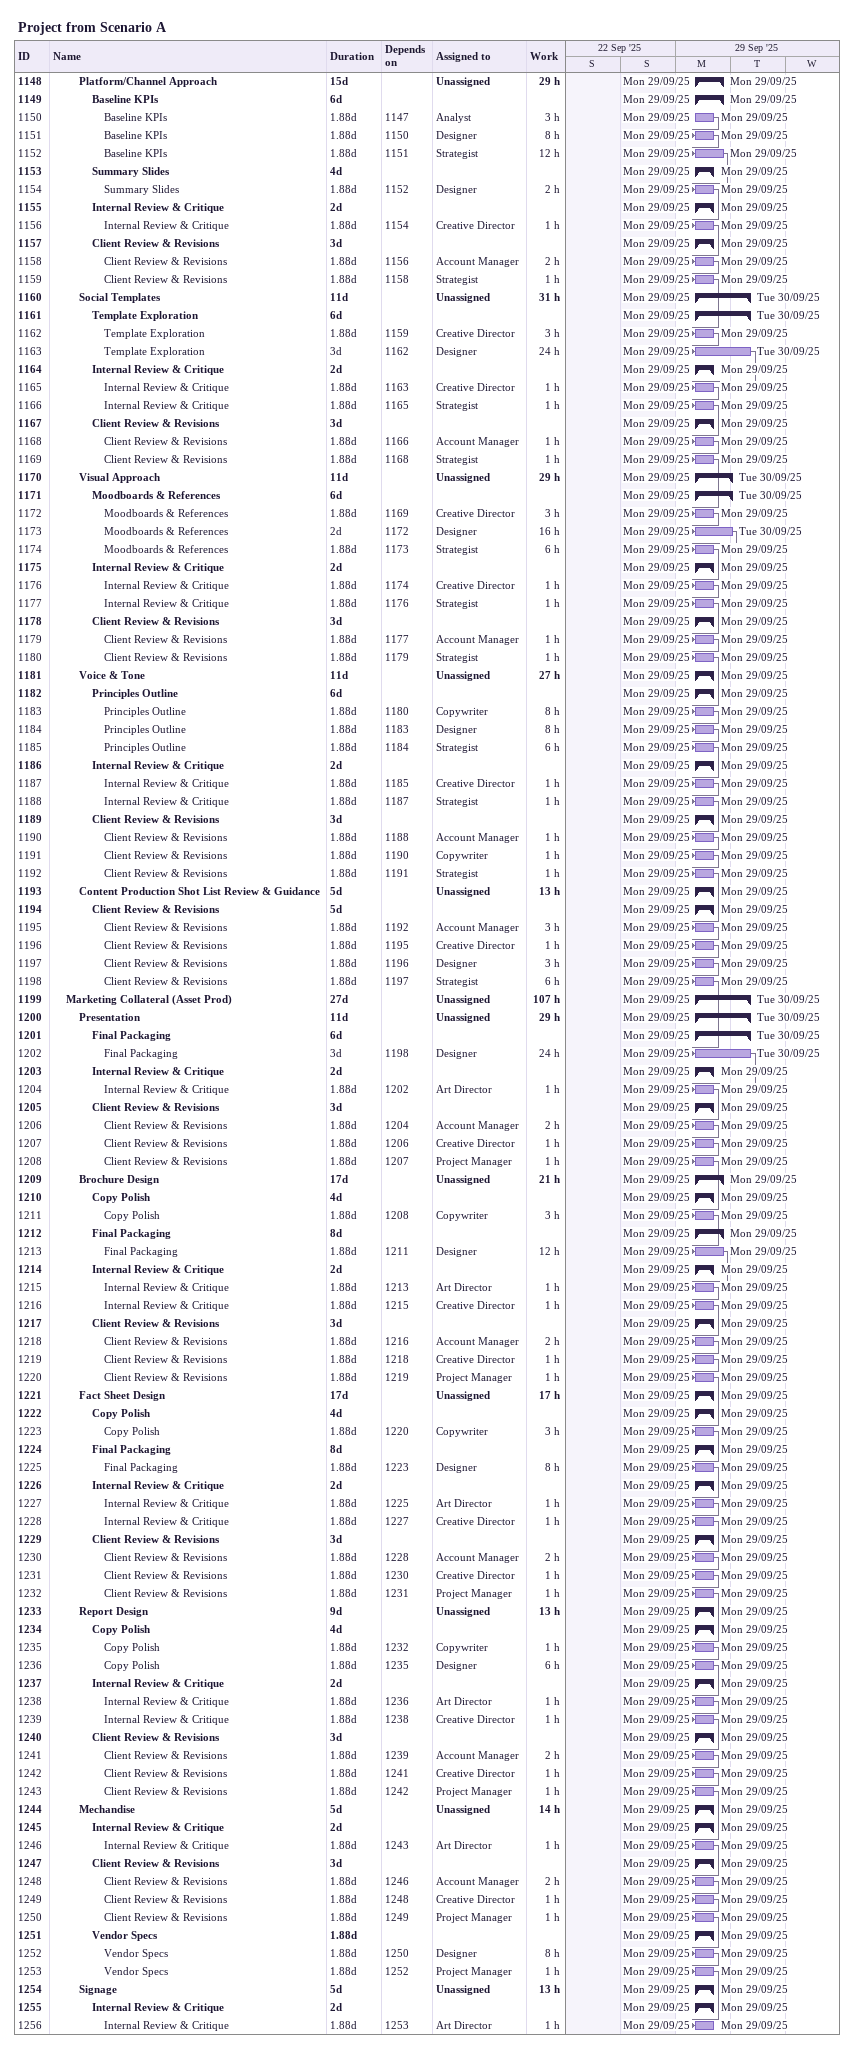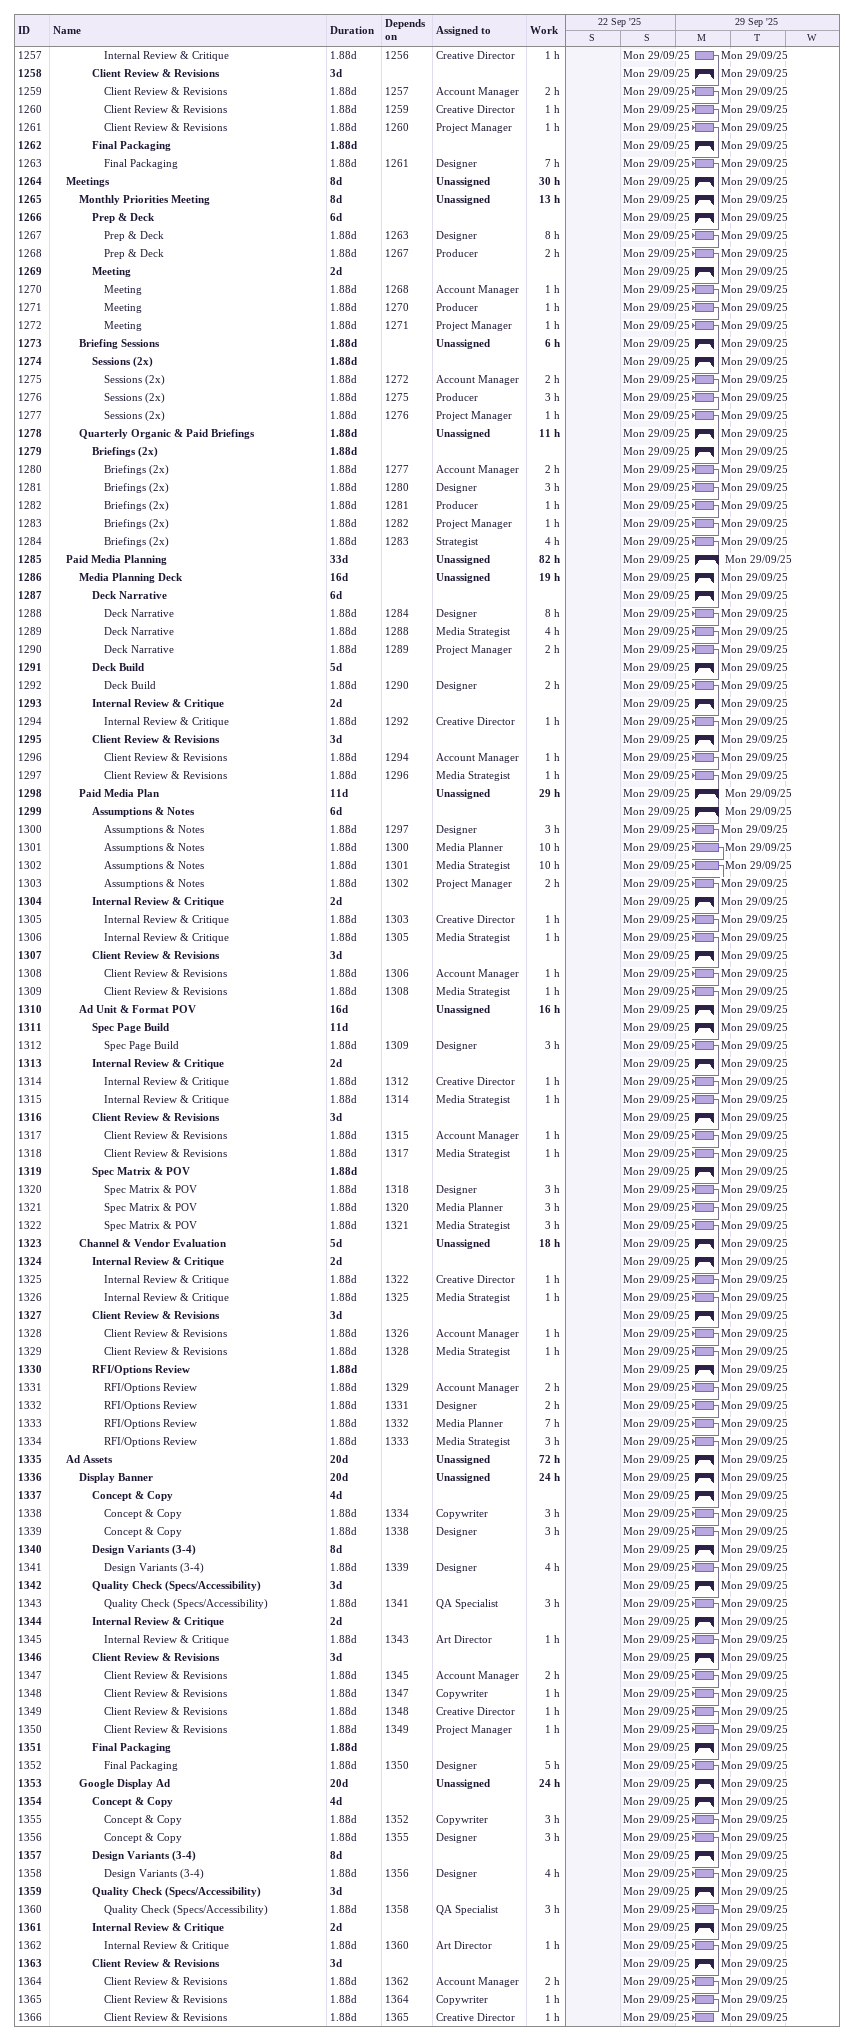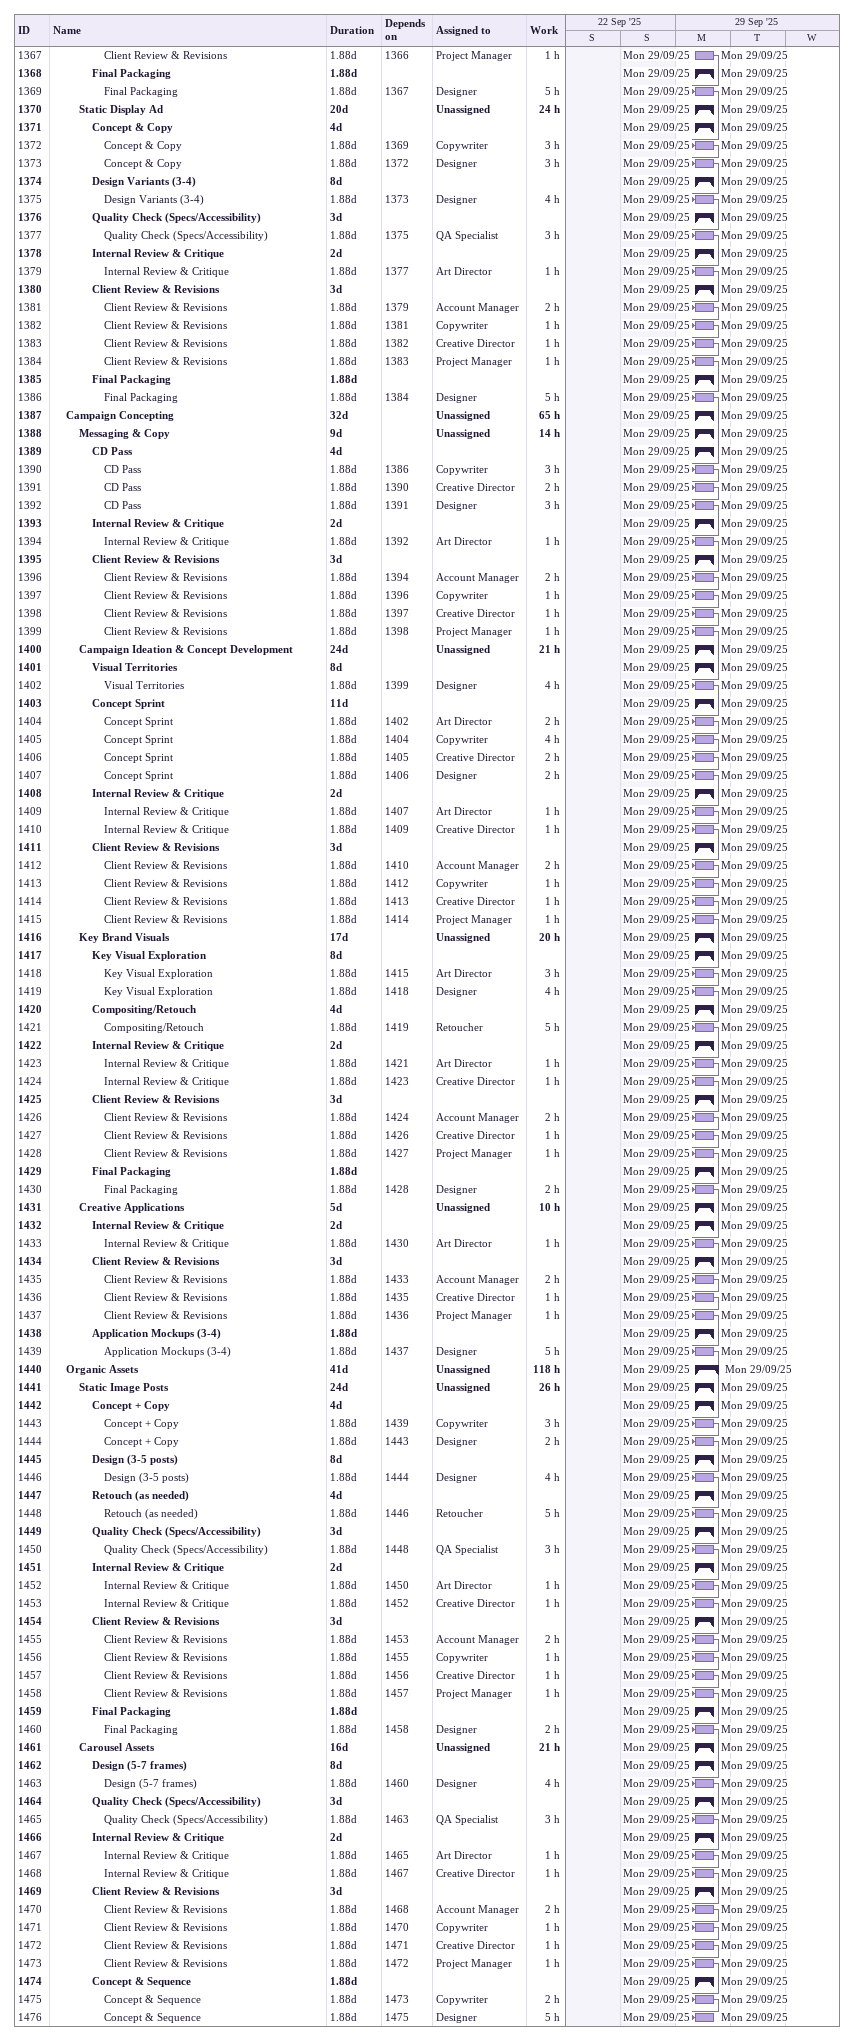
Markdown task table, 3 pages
Project from Scenario A

| ID | Level | Task | Duration | Start | Finish | Predecessors | Resources | Work (h) |
|---|---|---|---|---|---|---|---|---|
| 1148 | 3 | **Platform/Channel Approach** | 15d | 2025-09-29 | 2025-09-29 |  | Unassigned | 29 |
| 1149 | 4 | **Baseline KPIs** | 6d | 2025-09-29 | 2025-09-29 |  |  |  |
| 1150 | 5 | Baseline KPIs | 1.88d | 2025-09-29 | 2025-09-29 | 1147 | Analyst | 3 |
| 1151 | 5 | Baseline KPIs | 1.88d | 2025-09-29 | 2025-09-29 | 1150 | Designer | 8 |
| 1152 | 5 | Baseline KPIs | 1.88d | 2025-09-29 | 2025-09-29 | 1151 | Strategist | 12 |
| 1153 | 4 | **Summary Slides** | 4d | 2025-09-29 | 2025-09-29 |  |  |  |
| 1154 | 5 | Summary Slides | 1.88d | 2025-09-29 | 2025-09-29 | 1152 | Designer | 2 |
| 1155 | 4 | **Internal Review & Critique** | 2d | 2025-09-29 | 2025-09-29 |  |  |  |
| 1156 | 5 | Internal Review & Critique | 1.88d | 2025-09-29 | 2025-09-29 | 1154 | Creative Director | 1 |
| 1157 | 4 | **Client Review & Revisions** | 3d | 2025-09-29 | 2025-09-29 |  |  |  |
| 1158 | 5 | Client Review & Revisions | 1.88d | 2025-09-29 | 2025-09-29 | 1156 | Account Manager | 2 |
| 1159 | 5 | Client Review & Revisions | 1.88d | 2025-09-29 | 2025-09-29 | 1158 | Strategist | 1 |
| 1160 | 3 | **Social Templates** | 11d | 2025-09-29 | 2025-09-30 |  | Unassigned | 31 |
| 1161 | 4 | **Template Exploration** | 6d | 2025-09-29 | 2025-09-30 |  |  |  |
| 1162 | 5 | Template Exploration | 1.88d | 2025-09-29 | 2025-09-29 | 1159 | Creative Director | 3 |
| 1163 | 5 | Template Exploration | 3d | 2025-09-29 | 2025-09-30 | 1162 | Designer | 24 |
| 1164 | 4 | **Internal Review & Critique** | 2d | 2025-09-29 | 2025-09-29 |  |  |  |
| 1165 | 5 | Internal Review & Critique | 1.88d | 2025-09-29 | 2025-09-29 | 1163 | Creative Director | 1 |
| 1166 | 5 | Internal Review & Critique | 1.88d | 2025-09-29 | 2025-09-29 | 1165 | Strategist | 1 |
| 1167 | 4 | **Client Review & Revisions** | 3d | 2025-09-29 | 2025-09-29 |  |  |  |
| 1168 | 5 | Client Review & Revisions | 1.88d | 2025-09-29 | 2025-09-29 | 1166 | Account Manager | 1 |
| 1169 | 5 | Client Review & Revisions | 1.88d | 2025-09-29 | 2025-09-29 | 1168 | Strategist | 1 |
| 1170 | 3 | **Visual Approach** | 11d | 2025-09-29 | 2025-09-30 |  | Unassigned | 29 |
| 1171 | 4 | **Moodboards & References** | 6d | 2025-09-29 | 2025-09-30 |  |  |  |
| 1172 | 5 | Moodboards & References | 1.88d | 2025-09-29 | 2025-09-29 | 1169 | Creative Director | 3 |
| 1173 | 5 | Moodboards & References | 2d | 2025-09-29 | 2025-09-30 | 1172 | Designer | 16 |
| 1174 | 5 | Moodboards & References | 1.88d | 2025-09-29 | 2025-09-29 | 1173 | Strategist | 6 |
| 1175 | 4 | **Internal Review & Critique** | 2d | 2025-09-29 | 2025-09-29 |  |  |  |
| 1176 | 5 | Internal Review & Critique | 1.88d | 2025-09-29 | 2025-09-29 | 1174 | Creative Director | 1 |
| 1177 | 5 | Internal Review & Critique | 1.88d | 2025-09-29 | 2025-09-29 | 1176 | Strategist | 1 |
| 1178 | 4 | **Client Review & Revisions** | 3d | 2025-09-29 | 2025-09-29 |  |  |  |
| 1179 | 5 | Client Review & Revisions | 1.88d | 2025-09-29 | 2025-09-29 | 1177 | Account Manager | 1 |
| 1180 | 5 | Client Review & Revisions | 1.88d | 2025-09-29 | 2025-09-29 | 1179 | Strategist | 1 |
| 1181 | 3 | **Voice & Tone** | 11d | 2025-09-29 | 2025-09-29 |  | Unassigned | 27 |
| 1182 | 4 | **Principles Outline** | 6d | 2025-09-29 | 2025-09-29 |  |  |  |
| 1183 | 5 | Principles Outline | 1.88d | 2025-09-29 | 2025-09-29 | 1180 | Copywriter | 8 |
| 1184 | 5 | Principles Outline | 1.88d | 2025-09-29 | 2025-09-29 | 1183 | Designer | 8 |
| 1185 | 5 | Principles Outline | 1.88d | 2025-09-29 | 2025-09-29 | 1184 | Strategist | 6 |
| 1186 | 4 | **Internal Review & Critique** | 2d | 2025-09-29 | 2025-09-29 |  |  |  |
| 1187 | 5 | Internal Review & Critique | 1.88d | 2025-09-29 | 2025-09-29 | 1185 | Creative Director | 1 |
| 1188 | 5 | Internal Review & Critique | 1.88d | 2025-09-29 | 2025-09-29 | 1187 | Strategist | 1 |
| 1189 | 4 | **Client Review & Revisions** | 3d | 2025-09-29 | 2025-09-29 |  |  |  |
| 1190 | 5 | Client Review & Revisions | 1.88d | 2025-09-29 | 2025-09-29 | 1188 | Account Manager | 1 |
| 1191 | 5 | Client Review & Revisions | 1.88d | 2025-09-29 | 2025-09-29 | 1190 | Copywriter | 1 |
| 1192 | 5 | Client Review & Revisions | 1.88d | 2025-09-29 | 2025-09-29 | 1191 | Strategist | 1 |
| 1193 | 3 | **Content Production Shot List Review & Guidance** | 5d | 2025-09-29 | 2025-09-29 |  | Unassigned | 13 |
| 1194 | 4 | **Client Review & Revisions** | 5d | 2025-09-29 | 2025-09-29 |  |  |  |
| 1195 | 5 | Client Review & Revisions | 1.88d | 2025-09-29 | 2025-09-29 | 1192 | Account Manager | 3 |
| 1196 | 5 | Client Review & Revisions | 1.88d | 2025-09-29 | 2025-09-29 | 1195 | Creative Director | 1 |
| 1197 | 5 | Client Review & Revisions | 1.88d | 2025-09-29 | 2025-09-29 | 1196 | Designer | 3 |
| 1198 | 5 | Client Review & Revisions | 1.88d | 2025-09-29 | 2025-09-29 | 1197 | Strategist | 6 |
| 1199 | 2 | **Marketing Collateral (Asset Prod)** | 27d | 2025-09-29 | 2025-09-30 |  | Unassigned | 107 |
| 1200 | 3 | **Presentation** | 11d | 2025-09-29 | 2025-09-30 |  | Unassigned | 29 |
| 1201 | 4 | **Final Packaging** | 6d | 2025-09-29 | 2025-09-30 |  |  |  |
| 1202 | 5 | Final Packaging | 3d | 2025-09-29 | 2025-09-30 | 1198 | Designer | 24 |
| 1203 | 4 | **Internal Review & Critique** | 2d | 2025-09-29 | 2025-09-29 |  |  |  |
| 1204 | 5 | Internal Review & Critique | 1.88d | 2025-09-29 | 2025-09-29 | 1202 | Art Director | 1 |
| 1205 | 4 | **Client Review & Revisions** | 3d | 2025-09-29 | 2025-09-29 |  |  |  |
| 1206 | 5 | Client Review & Revisions | 1.88d | 2025-09-29 | 2025-09-29 | 1204 | Account Manager | 2 |
| 1207 | 5 | Client Review & Revisions | 1.88d | 2025-09-29 | 2025-09-29 | 1206 | Creative Director | 1 |
| 1208 | 5 | Client Review & Revisions | 1.88d | 2025-09-29 | 2025-09-29 | 1207 | Project Manager | 1 |
| 1209 | 3 | **Brochure Design** | 17d | 2025-09-29 | 2025-09-29 |  | Unassigned | 21 |
| 1210 | 4 | **Copy Polish** | 4d | 2025-09-29 | 2025-09-29 |  |  |  |
| 1211 | 5 | Copy Polish | 1.88d | 2025-09-29 | 2025-09-29 | 1208 | Copywriter | 3 |
| 1212 | 4 | **Final Packaging** | 8d | 2025-09-29 | 2025-09-29 |  |  |  |
| 1213 | 5 | Final Packaging | 1.88d | 2025-09-29 | 2025-09-29 | 1211 | Designer | 12 |
| 1214 | 4 | **Internal Review & Critique** | 2d | 2025-09-29 | 2025-09-29 |  |  |  |
| 1215 | 5 | Internal Review & Critique | 1.88d | 2025-09-29 | 2025-09-29 | 1213 | Art Director | 1 |
| 1216 | 5 | Internal Review & Critique | 1.88d | 2025-09-29 | 2025-09-29 | 1215 | Creative Director | 1 |
| 1217 | 4 | **Client Review & Revisions** | 3d | 2025-09-29 | 2025-09-29 |  |  |  |
| 1218 | 5 | Client Review & Revisions | 1.88d | 2025-09-29 | 2025-09-29 | 1216 | Account Manager | 2 |
| 1219 | 5 | Client Review & Revisions | 1.88d | 2025-09-29 | 2025-09-29 | 1218 | Creative Director | 1 |
| 1220 | 5 | Client Review & Revisions | 1.88d | 2025-09-29 | 2025-09-29 | 1219 | Project Manager | 1 |
| 1221 | 3 | **Fact Sheet Design** | 17d | 2025-09-29 | 2025-09-29 |  | Unassigned | 17 |
| 1222 | 4 | **Copy Polish** | 4d | 2025-09-29 | 2025-09-29 |  |  |  |
| 1223 | 5 | Copy Polish | 1.88d | 2025-09-29 | 2025-09-29 | 1220 | Copywriter | 3 |
| 1224 | 4 | **Final Packaging** | 8d | 2025-09-29 | 2025-09-29 |  |  |  |
| 1225 | 5 | Final Packaging | 1.88d | 2025-09-29 | 2025-09-29 | 1223 | Designer | 8 |
| 1226 | 4 | **Internal Review & Critique** | 2d | 2025-09-29 | 2025-09-29 |  |  |  |
| 1227 | 5 | Internal Review & Critique | 1.88d | 2025-09-29 | 2025-09-29 | 1225 | Art Director | 1 |
| 1228 | 5 | Internal Review & Critique | 1.88d | 2025-09-29 | 2025-09-29 | 1227 | Creative Director | 1 |
| 1229 | 4 | **Client Review & Revisions** | 3d | 2025-09-29 | 2025-09-29 |  |  |  |
| 1230 | 5 | Client Review & Revisions | 1.88d | 2025-09-29 | 2025-09-29 | 1228 | Account Manager | 2 |
| 1231 | 5 | Client Review & Revisions | 1.88d | 2025-09-29 | 2025-09-29 | 1230 | Creative Director | 1 |
| 1232 | 5 | Client Review & Revisions | 1.88d | 2025-09-29 | 2025-09-29 | 1231 | Project Manager | 1 |
| 1233 | 3 | **Report Design** | 9d | 2025-09-29 | 2025-09-29 |  | Unassigned | 13 |
| 1234 | 4 | **Copy Polish** | 4d | 2025-09-29 | 2025-09-29 |  |  |  |
| 1235 | 5 | Copy Polish | 1.88d | 2025-09-29 | 2025-09-29 | 1232 | Copywriter | 1 |
| 1236 | 5 | Copy Polish | 1.88d | 2025-09-29 | 2025-09-29 | 1235 | Designer | 6 |
| 1237 | 4 | **Internal Review & Critique** | 2d | 2025-09-29 | 2025-09-29 |  |  |  |
| 1238 | 5 | Internal Review & Critique | 1.88d | 2025-09-29 | 2025-09-29 | 1236 | Art Director | 1 |
| 1239 | 5 | Internal Review & Critique | 1.88d | 2025-09-29 | 2025-09-29 | 1238 | Creative Director | 1 |
| 1240 | 4 | **Client Review & Revisions** | 3d | 2025-09-29 | 2025-09-29 |  |  |  |
| 1241 | 5 | Client Review & Revisions | 1.88d | 2025-09-29 | 2025-09-29 | 1239 | Account Manager | 2 |
| 1242 | 5 | Client Review & Revisions | 1.88d | 2025-09-29 | 2025-09-29 | 1241 | Creative Director | 1 |
| 1243 | 5 | Client Review & Revisions | 1.88d | 2025-09-29 | 2025-09-29 | 1242 | Project Manager | 1 |
| 1244 | 3 | **Mechandise** | 5d | 2025-09-29 | 2025-09-29 |  | Unassigned | 14 |
| 1245 | 4 | **Internal Review & Critique** | 2d | 2025-09-29 | 2025-09-29 |  |  |  |
| 1246 | 5 | Internal Review & Critique | 1.88d | 2025-09-29 | 2025-09-29 | 1243 | Art Director | 1 |
| 1247 | 4 | **Client Review & Revisions** | 3d | 2025-09-29 | 2025-09-29 |  |  |  |
| 1248 | 5 | Client Review & Revisions | 1.88d | 2025-09-29 | 2025-09-29 | 1246 | Account Manager | 2 |
| 1249 | 5 | Client Review & Revisions | 1.88d | 2025-09-29 | 2025-09-29 | 1248 | Creative Director | 1 |
| 1250 | 5 | Client Review & Revisions | 1.88d | 2025-09-29 | 2025-09-29 | 1249 | Project Manager | 1 |
| 1251 | 4 | **Vendor Specs** | 1.88d | 2025-09-29 | 2025-09-29 |  |  |  |
| 1252 | 5 | Vendor Specs | 1.88d | 2025-09-29 | 2025-09-29 | 1250 | Designer | 8 |
| 1253 | 5 | Vendor Specs | 1.88d | 2025-09-29 | 2025-09-29 | 1252 | Project Manager | 1 |
| 1254 | 3 | **Signage** | 5d | 2025-09-29 | 2025-09-29 |  | Unassigned | 13 |
| 1255 | 4 | **Internal Review & Critique** | 2d | 2025-09-29 | 2025-09-29 |  |  |  |
| 1256 | 5 | Internal Review & Critique | 1.88d | 2025-09-29 | 2025-09-29 | 1253 | Art Director | 1 |
| 1257 | 5 | Internal Review & Critique | 1.88d | 2025-09-29 | 2025-09-29 | 1256 | Creative Director | 1 |
| 1258 | 4 | **Client Review & Revisions** | 3d | 2025-09-29 | 2025-09-29 |  |  |  |
| 1259 | 5 | Client Review & Revisions | 1.88d | 2025-09-29 | 2025-09-29 | 1257 | Account Manager | 2 |
| 1260 | 5 | Client Review & Revisions | 1.88d | 2025-09-29 | 2025-09-29 | 1259 | Creative Director | 1 |
| 1261 | 5 | Client Review & Revisions | 1.88d | 2025-09-29 | 2025-09-29 | 1260 | Project Manager | 1 |
| 1262 | 4 | **Final Packaging** | 1.88d | 2025-09-29 | 2025-09-29 |  |  |  |
| 1263 | 5 | Final Packaging | 1.88d | 2025-09-29 | 2025-09-29 | 1261 | Designer | 7 |
| 1264 | 2 | **Meetings** | 8d | 2025-09-29 | 2025-09-29 |  | Unassigned | 30 |
| 1265 | 3 | **Monthly Priorities Meeting** | 8d | 2025-09-29 | 2025-09-29 |  | Unassigned | 13 |
| 1266 | 4 | **Prep & Deck** | 6d | 2025-09-29 | 2025-09-29 |  |  |  |
| 1267 | 5 | Prep & Deck | 1.88d | 2025-09-29 | 2025-09-29 | 1263 | Designer | 8 |
| 1268 | 5 | Prep & Deck | 1.88d | 2025-09-29 | 2025-09-29 | 1267 | Producer | 2 |
| 1269 | 4 | **Meeting** | 2d | 2025-09-29 | 2025-09-29 |  |  |  |
| 1270 | 5 | Meeting | 1.88d | 2025-09-29 | 2025-09-29 | 1268 | Account Manager | 1 |
| 1271 | 5 | Meeting | 1.88d | 2025-09-29 | 2025-09-29 | 1270 | Producer | 1 |
| 1272 | 5 | Meeting | 1.88d | 2025-09-29 | 2025-09-29 | 1271 | Project Manager | 1 |
| 1273 | 3 | **Briefing Sessions** | 1.88d | 2025-09-29 | 2025-09-29 |  | Unassigned | 6 |
| 1274 | 4 | **Sessions (2x)** | 1.88d | 2025-09-29 | 2025-09-29 |  |  |  |
| 1275 | 5 | Sessions (2x) | 1.88d | 2025-09-29 | 2025-09-29 | 1272 | Account Manager | 2 |
| 1276 | 5 | Sessions (2x) | 1.88d | 2025-09-29 | 2025-09-29 | 1275 | Producer | 3 |
| 1277 | 5 | Sessions (2x) | 1.88d | 2025-09-29 | 2025-09-29 | 1276 | Project Manager | 1 |
| 1278 | 3 | **Quarterly Organic & Paid Briefings** | 1.88d | 2025-09-29 | 2025-09-29 |  | Unassigned | 11 |
| 1279 | 4 | **Briefings (2x)** | 1.88d | 2025-09-29 | 2025-09-29 |  |  |  |
| 1280 | 5 | Briefings (2x) | 1.88d | 2025-09-29 | 2025-09-29 | 1277 | Account Manager | 2 |
| 1281 | 5 | Briefings (2x) | 1.88d | 2025-09-29 | 2025-09-29 | 1280 | Designer | 3 |
| 1282 | 5 | Briefings (2x) | 1.88d | 2025-09-29 | 2025-09-29 | 1281 | Producer | 1 |
| 1283 | 5 | Briefings (2x) | 1.88d | 2025-09-29 | 2025-09-29 | 1282 | Project Manager | 1 |
| 1284 | 5 | Briefings (2x) | 1.88d | 2025-09-29 | 2025-09-29 | 1283 | Strategist | 4 |
| 1285 | 2 | **Paid Media Planning** | 33d | 2025-09-29 | 2025-09-29 |  | Unassigned | 82 |
| 1286 | 3 | **Media Planning Deck** | 16d | 2025-09-29 | 2025-09-29 |  | Unassigned | 19 |
| 1287 | 4 | **Deck Narrative** | 6d | 2025-09-29 | 2025-09-29 |  |  |  |
| 1288 | 5 | Deck Narrative | 1.88d | 2025-09-29 | 2025-09-29 | 1284 | Designer | 8 |
| 1289 | 5 | Deck Narrative | 1.88d | 2025-09-29 | 2025-09-29 | 1288 | Media Strategist | 4 |
| 1290 | 5 | Deck Narrative | 1.88d | 2025-09-29 | 2025-09-29 | 1289 | Project Manager | 2 |
| 1291 | 4 | **Deck Build** | 5d | 2025-09-29 | 2025-09-29 |  |  |  |
| 1292 | 5 | Deck Build | 1.88d | 2025-09-29 | 2025-09-29 | 1290 | Designer | 2 |
| 1293 | 4 | **Internal Review & Critique** | 2d | 2025-09-29 | 2025-09-29 |  |  |  |
| 1294 | 5 | Internal Review & Critique | 1.88d | 2025-09-29 | 2025-09-29 | 1292 | Creative Director | 1 |
| 1295 | 4 | **Client Review & Revisions** | 3d | 2025-09-29 | 2025-09-29 |  |  |  |
| 1296 | 5 | Client Review & Revisions | 1.88d | 2025-09-29 | 2025-09-29 | 1294 | Account Manager | 1 |
| 1297 | 5 | Client Review & Revisions | 1.88d | 2025-09-29 | 2025-09-29 | 1296 | Media Strategist | 1 |
| 1298 | 3 | **Paid Media Plan** | 11d | 2025-09-29 | 2025-09-29 |  | Unassigned | 29 |
| 1299 | 4 | **Assumptions & Notes** | 6d | 2025-09-29 | 2025-09-29 |  |  |  |
| 1300 | 5 | Assumptions & Notes | 1.88d | 2025-09-29 | 2025-09-29 | 1297 | Designer | 3 |
| 1301 | 5 | Assumptions & Notes | 1.88d | 2025-09-29 | 2025-09-29 | 1300 | Media Planner | 10 |
| 1302 | 5 | Assumptions & Notes | 1.88d | 2025-09-29 | 2025-09-29 | 1301 | Media Strategist | 10 |
| 1303 | 5 | Assumptions & Notes | 1.88d | 2025-09-29 | 2025-09-29 | 1302 | Project Manager | 2 |
| 1304 | 4 | **Internal Review & Critique** | 2d | 2025-09-29 | 2025-09-29 |  |  |  |
| 1305 | 5 | Internal Review & Critique | 1.88d | 2025-09-29 | 2025-09-29 | 1303 | Creative Director | 1 |
| 1306 | 5 | Internal Review & Critique | 1.88d | 2025-09-29 | 2025-09-29 | 1305 | Media Strategist | 1 |
| 1307 | 4 | **Client Review & Revisions** | 3d | 2025-09-29 | 2025-09-29 |  |  |  |
| 1308 | 5 | Client Review & Revisions | 1.88d | 2025-09-29 | 2025-09-29 | 1306 | Account Manager | 1 |
| 1309 | 5 | Client Review & Revisions | 1.88d | 2025-09-29 | 2025-09-29 | 1308 | Media Strategist | 1 |
| 1310 | 3 | **Ad Unit & Format POV** | 16d | 2025-09-29 | 2025-09-29 |  | Unassigned | 16 |
| 1311 | 4 | **Spec Page Build** | 11d | 2025-09-29 | 2025-09-29 |  |  |  |
| 1312 | 5 | Spec Page Build | 1.88d | 2025-09-29 | 2025-09-29 | 1309 | Designer | 3 |
| 1313 | 4 | **Internal Review & Critique** | 2d | 2025-09-29 | 2025-09-29 |  |  |  |
| 1314 | 5 | Internal Review & Critique | 1.88d | 2025-09-29 | 2025-09-29 | 1312 | Creative Director | 1 |
| 1315 | 5 | Internal Review & Critique | 1.88d | 2025-09-29 | 2025-09-29 | 1314 | Media Strategist | 1 |
| 1316 | 4 | **Client Review & Revisions** | 3d | 2025-09-29 | 2025-09-29 |  |  |  |
| 1317 | 5 | Client Review & Revisions | 1.88d | 2025-09-29 | 2025-09-29 | 1315 | Account Manager | 1 |
| 1318 | 5 | Client Review & Revisions | 1.88d | 2025-09-29 | 2025-09-29 | 1317 | Media Strategist | 1 |
| 1319 | 4 | **Spec Matrix & POV** | 1.88d | 2025-09-29 | 2025-09-29 |  |  |  |
| 1320 | 5 | Spec Matrix & POV | 1.88d | 2025-09-29 | 2025-09-29 | 1318 | Designer | 3 |
| 1321 | 5 | Spec Matrix & POV | 1.88d | 2025-09-29 | 2025-09-29 | 1320 | Media Planner | 3 |
| 1322 | 5 | Spec Matrix & POV | 1.88d | 2025-09-29 | 2025-09-29 | 1321 | Media Strategist | 3 |
| 1323 | 3 | **Channel & Vendor Evaluation** | 5d | 2025-09-29 | 2025-09-29 |  | Unassigned | 18 |
| 1324 | 4 | **Internal Review & Critique** | 2d | 2025-09-29 | 2025-09-29 |  |  |  |
| 1325 | 5 | Internal Review & Critique | 1.88d | 2025-09-29 | 2025-09-29 | 1322 | Creative Director | 1 |
| 1326 | 5 | Internal Review & Critique | 1.88d | 2025-09-29 | 2025-09-29 | 1325 | Media Strategist | 1 |
| 1327 | 4 | **Client Review & Revisions** | 3d | 2025-09-29 | 2025-09-29 |  |  |  |
| 1328 | 5 | Client Review & Revisions | 1.88d | 2025-09-29 | 2025-09-29 | 1326 | Account Manager | 1 |
| 1329 | 5 | Client Review & Revisions | 1.88d | 2025-09-29 | 2025-09-29 | 1328 | Media Strategist | 1 |
| 1330 | 4 | **RFI/Options Review** | 1.88d | 2025-09-29 | 2025-09-29 |  |  |  |
| 1331 | 5 | RFI/Options Review | 1.88d | 2025-09-29 | 2025-09-29 | 1329 | Account Manager | 2 |
| 1332 | 5 | RFI/Options Review | 1.88d | 2025-09-29 | 2025-09-29 | 1331 | Designer | 2 |
| 1333 | 5 | RFI/Options Review | 1.88d | 2025-09-29 | 2025-09-29 | 1332 | Media Planner | 7 |
| 1334 | 5 | RFI/Options Review | 1.88d | 2025-09-29 | 2025-09-29 | 1333 | Media Strategist | 3 |
| 1335 | 2 | **Ad Assets** | 20d | 2025-09-29 | 2025-09-29 |  | Unassigned | 72 |
| 1336 | 3 | **Display Banner** | 20d | 2025-09-29 | 2025-09-29 |  | Unassigned | 24 |
| 1337 | 4 | **Concept & Copy** | 4d | 2025-09-29 | 2025-09-29 |  |  |  |
| 1338 | 5 | Concept & Copy | 1.88d | 2025-09-29 | 2025-09-29 | 1334 | Copywriter | 3 |
| 1339 | 5 | Concept & Copy | 1.88d | 2025-09-29 | 2025-09-29 | 1338 | Designer | 3 |
| 1340 | 4 | **Design Variants (3-4)** | 8d | 2025-09-29 | 2025-09-29 |  |  |  |
| 1341 | 5 | Design Variants (3-4) | 1.88d | 2025-09-29 | 2025-09-29 | 1339 | Designer | 4 |
| 1342 | 4 | **Quality Check (Specs/Accessibility)** | 3d | 2025-09-29 | 2025-09-29 |  |  |  |
| 1343 | 5 | Quality Check (Specs/Accessibility) | 1.88d | 2025-09-29 | 2025-09-29 | 1341 | QA Specialist | 3 |
| 1344 | 4 | **Internal Review & Critique** | 2d | 2025-09-29 | 2025-09-29 |  |  |  |
| 1345 | 5 | Internal Review & Critique | 1.88d | 2025-09-29 | 2025-09-29 | 1343 | Art Director | 1 |
| 1346 | 4 | **Client Review & Revisions** | 3d | 2025-09-29 | 2025-09-29 |  |  |  |
| 1347 | 5 | Client Review & Revisions | 1.88d | 2025-09-29 | 2025-09-29 | 1345 | Account Manager | 2 |
| 1348 | 5 | Client Review & Revisions | 1.88d | 2025-09-29 | 2025-09-29 | 1347 | Copywriter | 1 |
| 1349 | 5 | Client Review & Revisions | 1.88d | 2025-09-29 | 2025-09-29 | 1348 | Creative Director | 1 |
| 1350 | 5 | Client Review & Revisions | 1.88d | 2025-09-29 | 2025-09-29 | 1349 | Project Manager | 1 |
| 1351 | 4 | **Final Packaging** | 1.88d | 2025-09-29 | 2025-09-29 |  |  |  |
| 1352 | 5 | Final Packaging | 1.88d | 2025-09-29 | 2025-09-29 | 1350 | Designer | 5 |
| 1353 | 3 | **Google Display Ad** | 20d | 2025-09-29 | 2025-09-29 |  | Unassigned | 24 |
| 1354 | 4 | **Concept & Copy** | 4d | 2025-09-29 | 2025-09-29 |  |  |  |
| 1355 | 5 | Concept & Copy | 1.88d | 2025-09-29 | 2025-09-29 | 1352 | Copywriter | 3 |
| 1356 | 5 | Concept & Copy | 1.88d | 2025-09-29 | 2025-09-29 | 1355 | Designer | 3 |
| 1357 | 4 | **Design Variants (3-4)** | 8d | 2025-09-29 | 2025-09-29 |  |  |  |
| 1358 | 5 | Design Variants (3-4) | 1.88d | 2025-09-29 | 2025-09-29 | 1356 | Designer | 4 |
| 1359 | 4 | **Quality Check (Specs/Accessibility)** | 3d | 2025-09-29 | 2025-09-29 |  |  |  |
| 1360 | 5 | Quality Check (Specs/Accessibility) | 1.88d | 2025-09-29 | 2025-09-29 | 1358 | QA Specialist | 3 |
| 1361 | 4 | **Internal Review & Critique** | 2d | 2025-09-29 | 2025-09-29 |  |  |  |
| 1362 | 5 | Internal Review & Critique | 1.88d | 2025-09-29 | 2025-09-29 | 1360 | Art Director | 1 |
| 1363 | 4 | **Client Review & Revisions** | 3d | 2025-09-29 | 2025-09-29 |  |  |  |
| 1364 | 5 | Client Review & Revisions | 1.88d | 2025-09-29 | 2025-09-29 | 1362 | Account Manager | 2 |
| 1365 | 5 | Client Review & Revisions | 1.88d | 2025-09-29 | 2025-09-29 | 1364 | Copywriter | 1 |
| 1366 | 5 | Client Review & Revisions | 1.88d | 2025-09-29 | 2025-09-29 | 1365 | Creative Director | 1 |
| 1367 | 5 | Client Review & Revisions | 1.88d | 2025-09-29 | 2025-09-29 | 1366 | Project Manager | 1 |
| 1368 | 4 | **Final Packaging** | 1.88d | 2025-09-29 | 2025-09-29 |  |  |  |
| 1369 | 5 | Final Packaging | 1.88d | 2025-09-29 | 2025-09-29 | 1367 | Designer | 5 |
| 1370 | 3 | **Static Display Ad** | 20d | 2025-09-29 | 2025-09-29 |  | Unassigned | 24 |
| 1371 | 4 | **Concept & Copy** | 4d | 2025-09-29 | 2025-09-29 |  |  |  |
| 1372 | 5 | Concept & Copy | 1.88d | 2025-09-29 | 2025-09-29 | 1369 | Copywriter | 3 |
| 1373 | 5 | Concept & Copy | 1.88d | 2025-09-29 | 2025-09-29 | 1372 | Designer | 3 |
| 1374 | 4 | **Design Variants (3-4)** | 8d | 2025-09-29 | 2025-09-29 |  |  |  |
| 1375 | 5 | Design Variants (3-4) | 1.88d | 2025-09-29 | 2025-09-29 | 1373 | Designer | 4 |
| 1376 | 4 | **Quality Check (Specs/Accessibility)** | 3d | 2025-09-29 | 2025-09-29 |  |  |  |
| 1377 | 5 | Quality Check (Specs/Accessibility) | 1.88d | 2025-09-29 | 2025-09-29 | 1375 | QA Specialist | 3 |
| 1378 | 4 | **Internal Review & Critique** | 2d | 2025-09-29 | 2025-09-29 |  |  |  |
| 1379 | 5 | Internal Review & Critique | 1.88d | 2025-09-29 | 2025-09-29 | 1377 | Art Director | 1 |
| 1380 | 4 | **Client Review & Revisions** | 3d | 2025-09-29 | 2025-09-29 |  |  |  |
| 1381 | 5 | Client Review & Revisions | 1.88d | 2025-09-29 | 2025-09-29 | 1379 | Account Manager | 2 |
| 1382 | 5 | Client Review & Revisions | 1.88d | 2025-09-29 | 2025-09-29 | 1381 | Copywriter | 1 |
| 1383 | 5 | Client Review & Revisions | 1.88d | 2025-09-29 | 2025-09-29 | 1382 | Creative Director | 1 |
| 1384 | 5 | Client Review & Revisions | 1.88d | 2025-09-29 | 2025-09-29 | 1383 | Project Manager | 1 |
| 1385 | 4 | **Final Packaging** | 1.88d | 2025-09-29 | 2025-09-29 |  |  |  |
| 1386 | 5 | Final Packaging | 1.88d | 2025-09-29 | 2025-09-29 | 1384 | Designer | 5 |
| 1387 | 2 | **Campaign Concepting** | 32d | 2025-09-29 | 2025-09-29 |  | Unassigned | 65 |
| 1388 | 3 | **Messaging & Copy** | 9d | 2025-09-29 | 2025-09-29 |  | Unassigned | 14 |
| 1389 | 4 | **CD Pass** | 4d | 2025-09-29 | 2025-09-29 |  |  |  |
| 1390 | 5 | CD Pass | 1.88d | 2025-09-29 | 2025-09-29 | 1386 | Copywriter | 3 |
| 1391 | 5 | CD Pass | 1.88d | 2025-09-29 | 2025-09-29 | 1390 | Creative Director | 2 |
| 1392 | 5 | CD Pass | 1.88d | 2025-09-29 | 2025-09-29 | 1391 | Designer | 3 |
| 1393 | 4 | **Internal Review & Critique** | 2d | 2025-09-29 | 2025-09-29 |  |  |  |
| 1394 | 5 | Internal Review & Critique | 1.88d | 2025-09-29 | 2025-09-29 | 1392 | Art Director | 1 |
| 1395 | 4 | **Client Review & Revisions** | 3d | 2025-09-29 | 2025-09-29 |  |  |  |
| 1396 | 5 | Client Review & Revisions | 1.88d | 2025-09-29 | 2025-09-29 | 1394 | Account Manager | 2 |
| 1397 | 5 | Client Review & Revisions | 1.88d | 2025-09-29 | 2025-09-29 | 1396 | Copywriter | 1 |
| 1398 | 5 | Client Review & Revisions | 1.88d | 2025-09-29 | 2025-09-29 | 1397 | Creative Director | 1 |
| 1399 | 5 | Client Review & Revisions | 1.88d | 2025-09-29 | 2025-09-29 | 1398 | Project Manager | 1 |
| 1400 | 3 | **Campaign Ideation & Concept Development** | 24d | 2025-09-29 | 2025-09-29 |  | Unassigned | 21 |
| 1401 | 4 | **Visual Territories** | 8d | 2025-09-29 | 2025-09-29 |  |  |  |
| 1402 | 5 | Visual Territories | 1.88d | 2025-09-29 | 2025-09-29 | 1399 | Designer | 4 |
| 1403 | 4 | **Concept Sprint** | 11d | 2025-09-29 | 2025-09-29 |  |  |  |
| 1404 | 5 | Concept Sprint | 1.88d | 2025-09-29 | 2025-09-29 | 1402 | Art Director | 2 |
| 1405 | 5 | Concept Sprint | 1.88d | 2025-09-29 | 2025-09-29 | 1404 | Copywriter | 4 |
| 1406 | 5 | Concept Sprint | 1.88d | 2025-09-29 | 2025-09-29 | 1405 | Creative Director | 2 |
| 1407 | 5 | Concept Sprint | 1.88d | 2025-09-29 | 2025-09-29 | 1406 | Designer | 2 |
| 1408 | 4 | **Internal Review & Critique** | 2d | 2025-09-29 | 2025-09-29 |  |  |  |
| 1409 | 5 | Internal Review & Critique | 1.88d | 2025-09-29 | 2025-09-29 | 1407 | Art Director | 1 |
| 1410 | 5 | Internal Review & Critique | 1.88d | 2025-09-29 | 2025-09-29 | 1409 | Creative Director | 1 |
| 1411 | 4 | **Client Review & Revisions** | 3d | 2025-09-29 | 2025-09-29 |  |  |  |
| 1412 | 5 | Client Review & Revisions | 1.88d | 2025-09-29 | 2025-09-29 | 1410 | Account Manager | 2 |
| 1413 | 5 | Client Review & Revisions | 1.88d | 2025-09-29 | 2025-09-29 | 1412 | Copywriter | 1 |
| 1414 | 5 | Client Review & Revisions | 1.88d | 2025-09-29 | 2025-09-29 | 1413 | Creative Director | 1 |
| 1415 | 5 | Client Review & Revisions | 1.88d | 2025-09-29 | 2025-09-29 | 1414 | Project Manager | 1 |
| 1416 | 3 | **Key Brand Visuals** | 17d | 2025-09-29 | 2025-09-29 |  | Unassigned | 20 |
| 1417 | 4 | **Key Visual Exploration** | 8d | 2025-09-29 | 2025-09-29 |  |  |  |
| 1418 | 5 | Key Visual Exploration | 1.88d | 2025-09-29 | 2025-09-29 | 1415 | Art Director | 3 |
| 1419 | 5 | Key Visual Exploration | 1.88d | 2025-09-29 | 2025-09-29 | 1418 | Designer | 4 |
| 1420 | 4 | **Compositing/Retouch** | 4d | 2025-09-29 | 2025-09-29 |  |  |  |
| 1421 | 5 | Compositing/Retouch | 1.88d | 2025-09-29 | 2025-09-29 | 1419 | Retoucher | 5 |
| 1422 | 4 | **Internal Review & Critique** | 2d | 2025-09-29 | 2025-09-29 |  |  |  |
| 1423 | 5 | Internal Review & Critique | 1.88d | 2025-09-29 | 2025-09-29 | 1421 | Art Director | 1 |
| 1424 | 5 | Internal Review & Critique | 1.88d | 2025-09-29 | 2025-09-29 | 1423 | Creative Director | 1 |
| 1425 | 4 | **Client Review & Revisions** | 3d | 2025-09-29 | 2025-09-29 |  |  |  |
| 1426 | 5 | Client Review & Revisions | 1.88d | 2025-09-29 | 2025-09-29 | 1424 | Account Manager | 2 |
| 1427 | 5 | Client Review & Revisions | 1.88d | 2025-09-29 | 2025-09-29 | 1426 | Creative Director | 1 |
| 1428 | 5 | Client Review & Revisions | 1.88d | 2025-09-29 | 2025-09-29 | 1427 | Project Manager | 1 |
| 1429 | 4 | **Final Packaging** | 1.88d | 2025-09-29 | 2025-09-29 |  |  |  |
| 1430 | 5 | Final Packaging | 1.88d | 2025-09-29 | 2025-09-29 | 1428 | Designer | 2 |
| 1431 | 3 | **Creative Applications** | 5d | 2025-09-29 | 2025-09-29 |  | Unassigned | 10 |
| 1432 | 4 | **Internal Review & Critique** | 2d | 2025-09-29 | 2025-09-29 |  |  |  |
| 1433 | 5 | Internal Review & Critique | 1.88d | 2025-09-29 | 2025-09-29 | 1430 | Art Director | 1 |
| 1434 | 4 | **Client Review & Revisions** | 3d | 2025-09-29 | 2025-09-29 |  |  |  |
| 1435 | 5 | Client Review & Revisions | 1.88d | 2025-09-29 | 2025-09-29 | 1433 | Account Manager | 2 |
| 1436 | 5 | Client Review & Revisions | 1.88d | 2025-09-29 | 2025-09-29 | 1435 | Creative Director | 1 |
| 1437 | 5 | Client Review & Revisions | 1.88d | 2025-09-29 | 2025-09-29 | 1436 | Project Manager | 1 |
| 1438 | 4 | **Application Mockups (3-4)** | 1.88d | 2025-09-29 | 2025-09-29 |  |  |  |
| 1439 | 5 | Application Mockups (3-4) | 1.88d | 2025-09-29 | 2025-09-29 | 1437 | Designer | 5 |
| 1440 | 2 | **Organic Assets** | 41d | 2025-09-29 | 2025-09-29 |  | Unassigned | 118 |
| 1441 | 3 | **Static Image Posts** | 24d | 2025-09-29 | 2025-09-29 |  | Unassigned | 26 |
| 1442 | 4 | **Concept + Copy** | 4d | 2025-09-29 | 2025-09-29 |  |  |  |
| 1443 | 5 | Concept + Copy | 1.88d | 2025-09-29 | 2025-09-29 | 1439 | Copywriter | 3 |
| 1444 | 5 | Concept + Copy | 1.88d | 2025-09-29 | 2025-09-29 | 1443 | Designer | 2 |
| 1445 | 4 | **Design (3-5 posts)** | 8d | 2025-09-29 | 2025-09-29 |  |  |  |
| 1446 | 5 | Design (3-5 posts) | 1.88d | 2025-09-29 | 2025-09-29 | 1444 | Designer | 4 |
| 1447 | 4 | **Retouch (as needed)** | 4d | 2025-09-29 | 2025-09-29 |  |  |  |
| 1448 | 5 | Retouch (as needed) | 1.88d | 2025-09-29 | 2025-09-29 | 1446 | Retoucher | 5 |
| 1449 | 4 | **Quality Check (Specs/Accessibility)** | 3d | 2025-09-29 | 2025-09-29 |  |  |  |
| 1450 | 5 | Quality Check (Specs/Accessibility) | 1.88d | 2025-09-29 | 2025-09-29 | 1448 | QA Specialist | 3 |
| 1451 | 4 | **Internal Review & Critique** | 2d | 2025-09-29 | 2025-09-29 |  |  |  |
| 1452 | 5 | Internal Review & Critique | 1.88d | 2025-09-29 | 2025-09-29 | 1450 | Art Director | 1 |
| 1453 | 5 | Internal Review & Critique | 1.88d | 2025-09-29 | 2025-09-29 | 1452 | Creative Director | 1 |
| 1454 | 4 | **Client Review & Revisions** | 3d | 2025-09-29 | 2025-09-29 |  |  |  |
| 1455 | 5 | Client Review & Revisions | 1.88d | 2025-09-29 | 2025-09-29 | 1453 | Account Manager | 2 |
| 1456 | 5 | Client Review & Revisions | 1.88d | 2025-09-29 | 2025-09-29 | 1455 | Copywriter | 1 |
| 1457 | 5 | Client Review & Revisions | 1.88d | 2025-09-29 | 2025-09-29 | 1456 | Creative Director | 1 |
| 1458 | 5 | Client Review & Revisions | 1.88d | 2025-09-29 | 2025-09-29 | 1457 | Project Manager | 1 |
| 1459 | 4 | **Final Packaging** | 1.88d | 2025-09-29 | 2025-09-29 |  |  |  |
| 1460 | 5 | Final Packaging | 1.88d | 2025-09-29 | 2025-09-29 | 1458 | Designer | 2 |
| 1461 | 3 | **Carousel Assets** | 16d | 2025-09-29 | 2025-09-29 |  | Unassigned | 21 |
| 1462 | 4 | **Design (5-7 frames)** | 8d | 2025-09-29 | 2025-09-29 |  |  |  |
| 1463 | 5 | Design (5-7 frames) | 1.88d | 2025-09-29 | 2025-09-29 | 1460 | Designer | 4 |
| 1464 | 4 | **Quality Check (Specs/Accessibility)** | 3d | 2025-09-29 | 2025-09-29 |  |  |  |
| 1465 | 5 | Quality Check (Specs/Accessibility) | 1.88d | 2025-09-29 | 2025-09-29 | 1463 | QA Specialist | 3 |
| 1466 | 4 | **Internal Review & Critique** | 2d | 2025-09-29 | 2025-09-29 |  |  |  |
| 1467 | 5 | Internal Review & Critique | 1.88d | 2025-09-29 | 2025-09-29 | 1465 | Art Director | 1 |
| 1468 | 5 | Internal Review & Critique | 1.88d | 2025-09-29 | 2025-09-29 | 1467 | Creative Director | 1 |
| 1469 | 4 | **Client Review & Revisions** | 3d | 2025-09-29 | 2025-09-29 |  |  |  |
| 1470 | 5 | Client Review & Revisions | 1.88d | 2025-09-29 | 2025-09-29 | 1468 | Account Manager | 2 |
| 1471 | 5 | Client Review & Revisions | 1.88d | 2025-09-29 | 2025-09-29 | 1470 | Copywriter | 1 |
| 1472 | 5 | Client Review & Revisions | 1.88d | 2025-09-29 | 2025-09-29 | 1471 | Creative Director | 1 |
| 1473 | 5 | Client Review & Revisions | 1.88d | 2025-09-29 | 2025-09-29 | 1472 | Project Manager | 1 |
| 1474 | 4 | **Concept & Sequence** | 1.88d | 2025-09-29 | 2025-09-29 |  |  |  |
| 1475 | 5 | Concept & Sequence | 1.88d | 2025-09-29 | 2025-09-29 | 1473 | Copywriter | 2 |
| 1476 | 5 | Concept & Sequence | 1.88d | 2025-09-29 | 2025-09-29 | 1475 | Designer | 5 |
